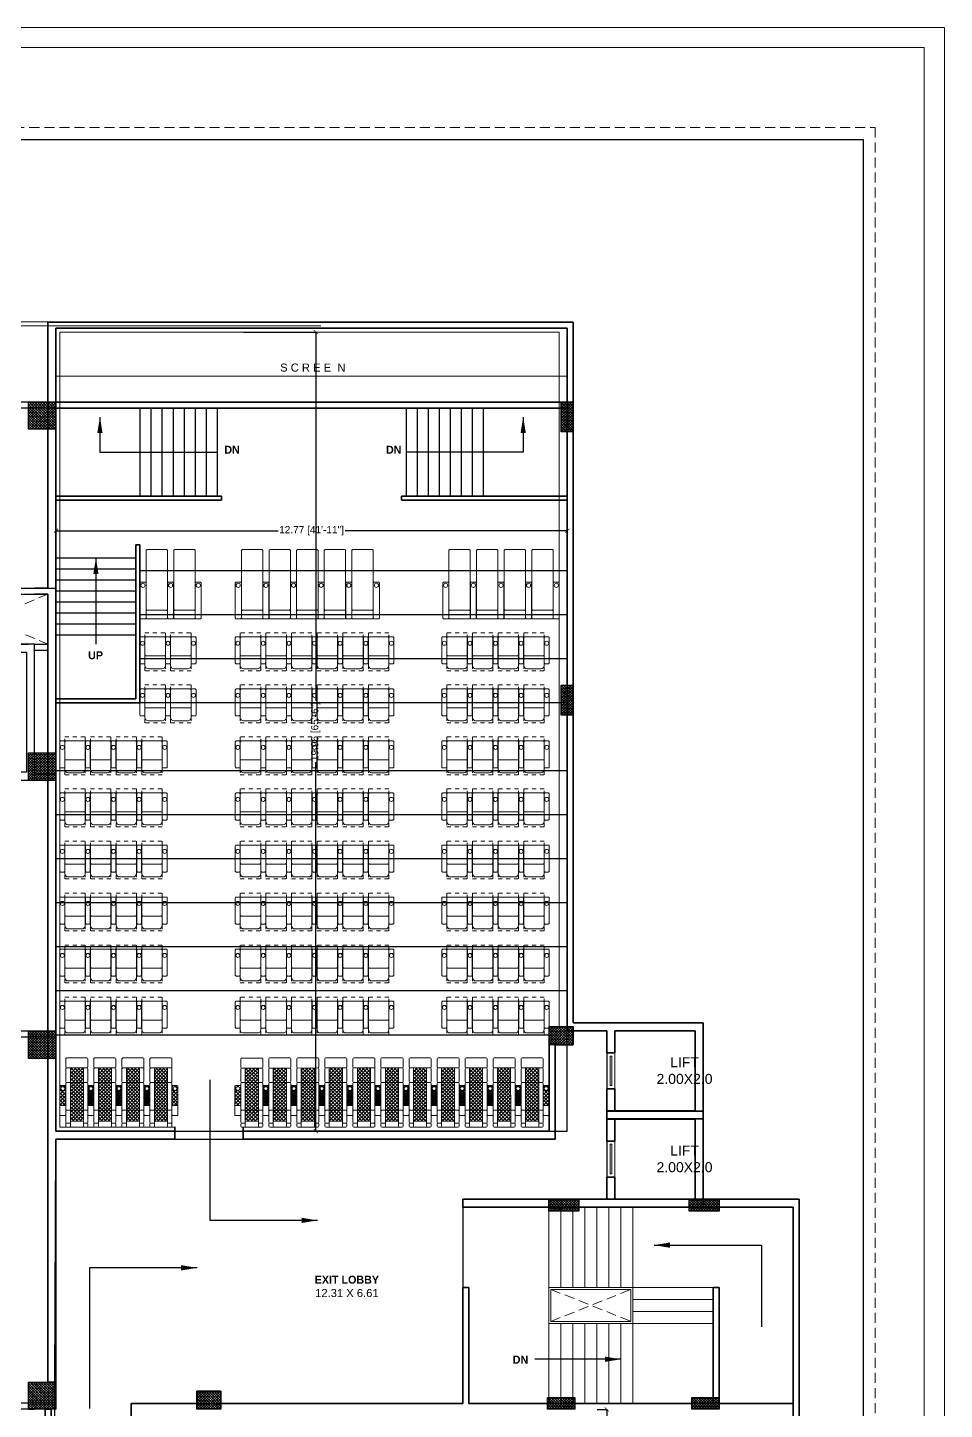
# Model space of a CAD drawing. Header units: feet. Extents: x 1354 to 2117, y 994 to 1430.
# Drawn here: x 1926.06 to 1948.95, y 1212.53 to 1247.06 of the extents above; entities that cross this region are included whole.
import ezdxf

# ---------------------------------------------------------------- set-up
doc = ezdxf.new("R2010")
doc.units = ezdxf.units.FT
doc.linetypes.add('DASHED2', pattern=[0.375, 0.25, -0.125])
doc.linetypes.add('HIDDEN', pattern=[0.375, 0.25, -0.125])
for name, color, linetype, lineweight in [('CHAIRS', 25, 'Continuous', 0), ('COLUMN (DCPL)', 10, 'Continuous', 30), ('COLUMN HATCH (DCPL)', 42, 'Continuous', 5), ('door', 42, 'Continuous', 9), ('DUCT (DCPL)', 8, 'HIDDEN', 13), ('H', 253, 'Continuous', 5), ('h-hatch', 253, 'Continuous', 9), ('LINE-1-KEY (DCPL)', 253, 'Continuous', 9), ('RAMP_TMOS', 219, 'Continuous', 20), ('stair', 22, 'Continuous', 9), ('Staircase_TMOS', 129, 'Continuous', 20), ('tex', 7, 'Continuous', 15), ('Text Common_TMOS', 150, 'Continuous', 20), ('wall', 7, 'Continuous', 30), ('Wall_TMOS', 5, 'Continuous', 35), ('WI', 252, 'Continuous', 9), ('WIN', 230, 'Continuous', 9)]:
    doc.layers.add(name, color=color, linetype=linetype, lineweight=lineweight)
doc.layers.add('Door_TMOS', color=252, linetype='Continuous', lineweight=15, true_color=0x989898)
doc.layers.add('Layer2', color=240, linetype='Continuous')
doc.styles.add('Arial Narrow', font='arial.ttf')
doc.styles.get("Standard").update_dxf_attribs({"font": 'arial.ttf'})
doc.styles.add('STYLE1', font='arial.ttf')
doc.dimstyles.new('2_Dim_Wrk_Medium_TMOS', dxfattribs={"dimtxt": 0.18, "dimasz": 0.15, "dimexe": 0.18, "dimexo": 0.0625, "dimgap": 0.09, "dimtad": 0, "dimdec": 3, "dimzin": 0, "dimdsep": 46, "dimtxsty": 'STYLE1', "dimblk": 'OPEN90', "dimcen": 0.09, "dimclrd": 256, "dimclre": 256, "dimclrt": 256, "dimazin": 2, "dimtfac": 1, "dimtdec": 3, "dimtofl": 0, "dimtmove": 0, "dimatfit": 3, "dimfxl": 0.18, "dimfxlon": 1, "dimtolj": 1, "dimtzin": 0, "dimlwd": -1, "dimlwe": -1, "dimarcsym": 0})
doc.dimstyles.new('jay', dxfattribs={"dimtxt": 0.18, "dimasz": 0.1, "dimexe": 0.01, "dimexo": 0.01, "dimgap": 0.05, "dimtad": 0, "dimzin": 0, "dimdsep": 46, "dimtxsty": 'Standard', "dimblk": 'ARCHTICK', "dimcen": 0.09, "dimclrd": 8, "dimclre": 8, "dimclrt": 5, "dimadec": 0, "dimazin": 0, "dimtfac": 1, "dimtofl": 0, "dimtmove": 0, "dimatfit": 3, "dimfxl": 1, "dimtolj": 1, "dimtzin": 0, "dimlwd": -1, "dimlwe": -1, "dimarcsym": 1})

# ---------------------------------------------------------------- blocks, each defined once
blk = doc.blocks.new('_Open90')
at = {"color": 0, "linetype": 'ByBlock', "lineweight": -2}
for p, q in [((0, 0), (-1, 0)), ((-0.5, 0.5), (0, 0)), ((0, 0), (-0.5, -0.5))]:
    blk.add_line(p, q, dxfattribs=at)
blk = doc.blocks.new('_ArchTick')
at = {"color": 0, "linetype": 'ByBlock', "const_width": 0.15}
blk.add_lwpolyline([(-0.5, -0.5), (0.5, 0.5)], dxfattribs=at)
blk = doc.blocks.new('*D74')
at = {"color": 8}
for p, q in [((1940.283, 1212.533), (1940.531, 1212.533)), ((1940.521, 1212.533), (1940.521, 1207.874)), ((1940.521, 1201.679), (1940.521, 1206.338)), ((1940.283, 1201.679), (1940.531, 1201.679))]:
    blk.add_line(p, q, dxfattribs=at)
at = {"layer": 'DEFPOINTS', "color": 0}
for p in [(1940.273, 1212.533), (1940.521, 1212.533), (1940.273, 1201.679)]:
    blk.add_point(p, dxfattribs=at)
at = {"color": 8, "xscale": 0.1, "yscale": 0.1, "zscale": 0.1}
for p, rotation in [((1940.521, 1212.533), 90), ((1940.521, 1201.679), 270)]:
    blk.add_blockref('_ArchTick', p, dxfattribs=dict(at, rotation=rotation))
at = {"color": 5, "insert": (1940.521, 1207.106), "char_height": 0.18, "attachment_point": 5, "rotation": 90}
blk.add_mtext('\\A1;10.85 [35\'-7"]', dxfattribs=at)
blk = doc.blocks.new('*D75')
at = {"color": 8}
for p, q in [((1931.449, 1239.455), (1933.265, 1239.455)), ((1933.255, 1239.455), (1933.255, 1230.24)), ((1933.255, 1219.49), (1933.255, 1228.704)), ((1931.449, 1219.49), (1933.265, 1219.49))]:
    blk.add_line(p, q, dxfattribs=at)
at = {"layer": 'DEFPOINTS', "color": 0}
for p in [(1931.439, 1239.455), (1933.255, 1239.455), (1931.439, 1219.49)]:
    blk.add_point(p, dxfattribs=at)
at = {"color": 8, "xscale": 0.1, "yscale": 0.1, "zscale": 0.1}
for p, rotation in [((1933.255, 1239.455), 90), ((1933.255, 1219.49), 270)]:
    blk.add_blockref('_ArchTick', p, dxfattribs=dict(at, rotation=rotation))
at = {"color": 5, "insert": (1933.255, 1229.472), "char_height": 0.18, "attachment_point": 5, "rotation": 90}
blk.add_mtext('\\A1;19.96 [65\'-6"]', dxfattribs=at)
blk = doc.blocks.new('*D76')
at = {"color": 8}
for p, q in [((1926.765, 1234.988), (1926.765, 1234.48)), ((1939.535, 1234.988), (1939.535, 1234.48)), ((1926.765, 1234.49), (1932.313, 1234.49)), ((1939.535, 1234.49), (1933.988, 1234.49))]:
    blk.add_line(p, q, dxfattribs=at)
at = {"layer": 'DEFPOINTS', "color": 0}
for p in [(1926.765, 1234.998), (1939.535, 1234.998), (1939.535, 1234.49)]:
    blk.add_point(p, dxfattribs=at)
at = {"color": 8, "xscale": 0.1, "yscale": 0.1, "zscale": 0.1, "rotation": 180}
blk.add_blockref('_ArchTick', (1926.765, 1234.49), dxfattribs=at)
at = {"color": 8, "xscale": 0.1, "yscale": 0.1, "zscale": 0.1}
blk.add_blockref('_ArchTick', (1939.535, 1234.49), dxfattribs=at)
at = {"color": 5, "insert": (1933.15, 1234.49), "char_height": 0.18, "attachment_point": 5}
blk.add_mtext('\\A1;12.77 [41\'-11"]', dxfattribs=at)
blk = doc.blocks.new('dfgdgdfgdfgdf')
at = {"layer": 'CHAIRS'}
h = blk.add_hatch(dxfattribs=at)
h.set_pattern_fill('ANSI37', color=256, scale=20, angle=180)
h.set_pattern_definition([(225, (22575.6077, -4853.689), (1.767766953, -1.767766953), []), (315, (22575.6077, -4853.689), (1.767766953, 1.767766953), [])])
edge = h.paths.add_edge_path()
edge.add_line((-157647.2, 650.2), (-157660.3, 650.2))
edge.add_line((-157660.3, 650.2), (-157660.3, 638.4))
edge.add_arc((-157659.3, 638.4), 1, 90, 180, ccw=False)
edge.add_line((-157659.3, 639.4), (-157647.2, 639.4))
edge.add_line((-157647.2, 639.4), (-157647.2, 650.2))
h.paths.add_polyline_path([(-157647.2, 678), (-157660.3, 678), (-157660.3, 650.2), (-157647.2, 650.2)])
h.paths.add_polyline_path([(-157647.2, 692.4), (-157660.3, 692.4), (-157660.3, 678), (-157647.2, 678)])
h = blk.add_hatch(dxfattribs=at)
h.set_pattern_fill('ANSI37', color=256, scale=20, angle=180)
h.set_pattern_definition([(225, (22628.3003, -4853.689), (1.767766953, -1.767766953), []), (315, (22628.3003, -4853.689), (1.767766953, 1.767766953), [])])
h.paths.add_polyline_path([(-157664.8, 673.8, 0.414214), (-157665.8, 674.8), (-157669.8, 674.8, 0.414214), (-157670.8, 673.8), (-157670.8, 654.8), (-157664.8, 654.8)])
h.paths.add_polyline_path([(-157669.8, 671.8, -1), (-157665.8, 671.8, -1)], flags=16)
h.paths.add_polyline_path([(-157669.7, 671.8, -1), (-157665.9, 671.8, -1)], flags=0)
h = blk.add_hatch(dxfattribs=at)
h.set_pattern_fill('ANSI37', color=256, scale=20, angle=180)
h.set_pattern_definition([(225, (22628.3003, -4851.72), (1.767766953, -1.767766953), []), (315, (22628.3003, -4851.72), (1.767766953, 1.767766953), [])])
h.paths.add_polyline_path([(-157642.8, 673.8, -0.414214), (-157641.8, 674.8), (-157637.8, 674.8, -0.414214), (-157636.8, 673.8), (-157636.8, 654.8), (-157642.8, 654.8)])
h.paths.add_polyline_path([(-157637.8, 671.8, 1), (-157641.7, 671.8, 1)], flags=16)
h.paths.add_polyline_path([(-157637.9, 671.8, 1), (-157641.6, 671.8, 1)], flags=0)
for p, q in [((-157664.8, 701.4), (-157664.8, 693.4)), ((-157664.8, 679), (-157664.8, 691.4)), ((-157643.8, 702.4), (-157663.8, 702.4)), ((-157663.8, 692.4), (-157643.8, 692.4)), ((-157663.8, 692.4), (-157643.8, 692.4)), ((-157660.3, 638.4), (-157660.3, 692.4)), ((-157647.2, 638.4), (-157647.2, 692.4)), ((-157642.8, 693.4), (-157642.8, 701.4)), ((-157642.8, 691.4), (-157642.8, 679)), ((-157664.8, 677), (-157664.8, 638.4)), ((-157643.8, 678), (-157663.8, 678)), ((-157643.8, 678), (-157663.8, 678)), ((-157642.8, 638.4), (-157642.8, 677)), ((-157664.8, 654.8), (-157670.8, 654.8)), ((-157663.8, 650.2), (-157643.7, 650.2)), ((-157642.8, 654.8), (-157636.8, 654.8)), ((-157664.8, 636.4), (-157664.8, 634.4)), ((-157660.3, 637.4), (-157663.8, 637.4)), ((-157660.3, 634.4), (-157660.3, 638.4)), ((-157659.3, 639.4), (-157648.2, 639.4)), ((-157647.2, 638.4), (-157647.2, 634.4)), ((-157647.2, 637.4), (-157643.8, 637.4)), ((-157642.8, 634.4), (-157642.8, 636.4)), ((-157643.8, 633.4), (-157663.8, 633.4))]:
    blk.add_line(p, q, dxfattribs=at)
for points in [[(-157670.8, 645.8), (-157670.8, 673.8, -0.414214), (-157669.8, 674.8), (-157665.8, 674.8, -0.414214), (-157664.8, 673.8), (-157664.8, 645.8, -0.414214), (-157665.8, 644.8), (-157669.8, 644.8, -0.414214)], [(-157636.8, 645.8), (-157636.8, 673.8, 0.414214), (-157637.8, 674.8), (-157641.8, 674.8, 0.414214), (-157642.8, 673.8), (-157642.8, 645.8, 0.414214), (-157641.8, 644.8), (-157637.8, 644.8, 0.414214)]]:
    blk.add_lwpolyline(points, format="xyb", close=True, dxfattribs=at)
for centre, radius in [((-157667.8, 671.8), 1.99), ((-157667.8, 671.8), 1.89), ((-157639.8, 671.8), 1.99), ((-157639.8, 671.8), 1.89)]:
    blk.add_circle(centre, radius, dxfattribs=at)
for centre, start, end in [((-157663.8, 701.4), 90, 180), ((-157663.8, 693.4), 180, 270), ((-157663.8, 691.4), 90, 180), ((-157643.8, 701.4), 0, 90), ((-157643.8, 693.4), 270, 0), ((-157643.8, 691.4), 0, 90), ((-157663.8, 679), 180, 270), ((-157663.8, 677), 90, 180), ((-157643.8, 679), 270, 0), ((-157643.8, 677), 0, 90), ((-157663.8, 651.2), 180, 269.9964), ((-157663.8, 649.2), 89.9964, 180), ((-157643.8, 651.2), 270.0036, 0), ((-157643.8, 649.2), 0, 90.0036), ((-157663.8, 638.4), 180, 270), ((-157663.8, 636.4), 90, 180), ((-157659.3, 638.4), 90, 180), ((-157648.2, 638.4), 0, 90), ((-157643.8, 638.4), 270, 0), ((-157643.8, 636.4), 0, 90), ((-157663.8, 634.4), 180, 270), ((-157659.3, 634.4), 180, 270), ((-157648.2, 634.4), 270, 0), ((-157643.8, 634.4), 270, 0)]:
    blk.add_arc(centre, 1, start, end, dxfattribs=at)
blk = doc.blocks.new('*U141')
at = {"layer": 'h-hatch', "xscale": -0.025003749578827, "yscale": 0.025003749578827, "zscale": 0.025003749578827, "rotation": 180}
blk.add_blockref('dfgdgdfgdfgdf', (3941.914, 16.699), dxfattribs=at)
blk = doc.blocks.new('*U140')
at = {"color": 0, "linetype": 'ByBlock', "lineweight": -2}
for p in [(0, 0), (0.7, 0), (1.4, 0), (2.1, 0)]:
    blk.add_blockref('*U141', p, dxfattribs=at)
blk = doc.blocks.new('*U143')
at = {"layer": 'h-hatch', "xscale": -0.025003749578827, "yscale": 0.025003749578827, "zscale": 0.025003749578827, "rotation": 180}
blk.add_blockref('dfgdgdfgdfgdf', (3941.914, 16.699), dxfattribs=at)
blk = doc.blocks.new('*U142')
at = {"color": 0, "linetype": 'ByBlock', "lineweight": -2}
for p in [(0, 0), (0.7, 0), (1.4, 0), (2.1, 0), (2.8, 0), (3.501, 0), (4.201, 0), (4.901, 0), (5.601, 0), (6.301, 0), (7.001, 0)]:
    blk.add_blockref('*U143', p, dxfattribs=at)
blk = doc.blocks.new('Recliner chair-01')
at = {"layer": 'CHAIRS', "linetype": 'HIDDEN', "lineweight": -2}
blk.add_lwpolyline([(-10.5, 33.9), (9.9, 33.9), (9.9, -4), (-10.5, -4)], close=True, dxfattribs=at)
at = {"layer": 'CHAIRS', "lineweight": -2}
for points in [[(-7.1, 31.9), (6.5, 31.9, -0.414214), (9.9, 28.5), (9.9, 1, -0.414214), (8.9, 0), (-9.5, 0, -0.414214), (-10.5, 1), (-10.5, 28.5, -0.414214)], [(-10.5, 1), (-10.5, 26, 0.414214), (-11.5, 27), (-14.5, 27, 0.414214), (-15.5, 26), (-15.5, 1, 0.414214), (-14.5, 0), (-11.5, 0, 0.414214)], [(9.9, 1), (9.9, 18, 0.414214), (8.9, 19), (-9.5, 19, 0.414214), (-10.5, 18), (-10.5, 1, 0.414214), (-9.5, 0), (8.9, 0, 0.414214)], [(9.9, 1), (9.9, 26, -0.414214), (10.9, 27), (13.9, 27, -0.414214), (14.9, 26), (14.9, 1, -0.414214), (13.9, 0), (10.9, 0, -0.414214)]]:
    blk.add_lwpolyline(points, format="xyb", close=True, dxfattribs=at)
for centre in [(-13, 6.4), (12.4, 6.4)]:
    blk.add_circle(centre, 2, dxfattribs=at)
blk = doc.blocks.new('*U145')
at = {"layer": 'CHAIRS', "xscale": 0.0250036325341379, "yscale": 0.0250036325341379, "zscale": 0.0250036325341379}
blk.add_blockref('Recliner chair-01', (0, -0.374), dxfattribs=at)
blk = doc.blocks.new('*U144')
at = {"color": 0, "linetype": 'ByBlock', "lineweight": -2}
for p in [(-1.92, 0), (-1.28, 0), (-0.64, 0), (0, 0), (-1.92, -1.3), (-1.28, -1.3), (-0.64, -1.3), (0, -1.3), (-1.92, -2.6), (-1.28, -2.6), (-0.64, -2.6), (0, -2.6), (-1.92, -3.9), (-1.28, -3.9), (-0.64, -3.9), (0, -3.9), (-1.92, -5.2), (-1.28, -5.2), (-0.64, -5.2), (0, -5.2), (-1.92, -6.5), (-1.28, -6.5), (-0.64, -6.5), (0, -6.5)]:
    blk.add_blockref('*U145', p, dxfattribs=at)
blk = doc.blocks.new('*U147')
at = {"layer": 'CHAIRS', "xscale": 0.0250036325341379, "yscale": 0.0250036325341379, "zscale": 0.0250036325341379}
blk.add_blockref('Recliner chair-01', (0, -0.374), dxfattribs=at)
blk = doc.blocks.new('*U146')
at = {"color": 0, "linetype": 'ByBlock', "lineweight": -2}
for p in [(-3.2, 0), (-2.56, 0), (-1.92, 0), (-1.28, 0), (-0.64, 0), (0, 0), (-3.2, -1.3), (-2.56, -1.3), (-1.92, -1.3), (-1.28, -1.3), (-0.64, -1.3), (0, -1.3), (-3.2, -2.6), (-2.56, -2.6), (-1.92, -2.6), (-1.28, -2.6), (-0.64, -2.6), (0, -2.6), (-3.2, -3.9), (-2.56, -3.9), (-1.92, -3.9), (-1.28, -3.9), (-0.64, -3.9), (0, -3.9), (-3.2, -5.2), (-2.56, -5.2), (-1.92, -5.2), (-1.28, -5.2), (-0.64, -5.2), (0, -5.2), (-3.2, -6.5), (-2.56, -6.5), (-1.92, -6.5), (-1.28, -6.5), (-0.64, -6.5), (0, -6.5), (-3.2, -7.8), (-2.56, -7.8), (-1.92, -7.8), (-1.28, -7.8), (-0.64, -7.8), (0, -7.8), (-3.2, -9.1), (-2.56, -9.1), (-1.92, -9.1), (-1.28, -9.1), (-0.64, -9.1), (0, -9.1)]:
    blk.add_blockref('*U147', p, dxfattribs=at)
blk = doc.blocks.new('*U149')
at = {"layer": 'CHAIRS', "xscale": 0.0250036325341379, "yscale": 0.0250036325341379, "zscale": 0.0250036325341379}
blk.add_blockref('Recliner chair-01', (0, -0.374), dxfattribs=at)
blk = doc.blocks.new('*U148')
at = {"color": 0, "linetype": 'ByBlock', "lineweight": -2}
for p in [(-1.92, 0), (-1.28, 0), (-0.64, 0), (0, 0), (-1.92, -1.3), (-1.28, -1.3), (-0.64, -1.3), (0, -1.3), (-1.92, -2.6), (-1.28, -2.6), (-0.64, -2.6), (0, -2.6), (-1.92, -3.9), (-1.28, -3.9), (-0.64, -3.9), (0, -3.9), (-1.92, -5.2), (-1.28, -5.2), (-0.64, -5.2), (0, -5.2), (-1.92, -6.5), (-1.28, -6.5), (-0.64, -6.5), (0, -6.5), (-1.92, -7.8), (-1.28, -7.8), (-0.64, -7.8), (0, -7.8), (-1.92, -9.1), (-1.28, -9.1), (-0.64, -9.1), (0, -9.1)]:
    blk.add_blockref('*U149', p, dxfattribs=at)
blk = doc.blocks.new('*U151')
at = {"layer": 'CHAIRS', "xscale": 0.0250036325341379, "yscale": 0.0250036325341379, "zscale": 0.0250036325341379}
blk.add_blockref('Recliner chair-01', (0, -0.374), dxfattribs=at)
blk = doc.blocks.new('*U150')
at = {"color": 0, "linetype": 'ByBlock', "lineweight": -2}
for p in [(-0.64, 0), (0, 0), (-0.64, -1.3), (0, -1.3)]:
    blk.add_blockref('*U151', p, dxfattribs=at)
blk = doc.blocks.new('lounger chair')
at = {"layer": 'CHAIRS'}
for points in [[(-15.5, -36), (-11.5, -36, 0.414214), (-10.5, -35), (-10.5, -1, 0.414214), (-11.5, 0), (-15.5, 0, 0.414214), (-16.5, -1), (-16.5, -35, 0.414214)], [(-10.5, -1), (-10.5, -7.5, 0.414214), (-9.5, -8.5), (9.5, -8.5, 0.414214), (10.5, -7.5), (10.5, -1, 0.414214), (9.5, 0), (-9.5, 0, 0.414214)], [(11.5, -36), (15.5, -36, 0.414214), (16.5, -35), (16.5, -1, 0.414214), (15.5, 0), (11.5, 0, 0.414214), (10.5, -1), (10.5, -35, 0.414214)], [(-10.5, -9.5), (-10.5, -67, 0.414214), (-9.5, -68), (9.5, -68, 0.414214), (10.5, -67), (10.5, -9.5, 0.414214), (9.5, -8.5), (-9.5, -8.5, 0.414214)]]:
    blk.add_lwpolyline(points, format="xyb", close=True, dxfattribs=at)
for centre in [(-13.6, -32.9), (13.6, -32.9)]:
    blk.add_circle(centre, 2.05, dxfattribs=at)
blk = doc.blocks.new('*U152')
at = {"layer": 'CHAIRS'}
blk.add_blockref('lounger chair', (0, 34), dxfattribs=at)
blk = doc.blocks.new('*U154')
at = {"layer": 'CHAIRS', "color": 0, "linetype": 'ByBlock', "lineweight": -2, "xscale": -0.0254283942370822, "yscale": 0.0254283942370822, "zscale": 0.0254283942370822}
blk.add_blockref('*U152', (0, 0), dxfattribs=at)
blk = doc.blocks.new('*U153')
at = {"color": 0, "linetype": 'ByBlock', "lineweight": -2}
for p in [(0, 0), (0.69, 0)]:
    blk.add_blockref('*U154', p, dxfattribs=at)
blk = doc.blocks.new('*U156')
at = {"layer": 'CHAIRS', "color": 0, "linetype": 'ByBlock', "lineweight": -2, "xscale": -0.0254283942370822, "yscale": 0.0254283942370822, "zscale": 0.0254283942370822}
blk.add_blockref('*U152', (0, 0), dxfattribs=at)
blk = doc.blocks.new('*U155')
at = {"color": 0, "linetype": 'ByBlock', "lineweight": -2}
for p in [(0, 0), (0.69, 0), (1.38, 0), (2.07, 0), (2.76, 0)]:
    blk.add_blockref('*U156', p, dxfattribs=at)
blk = doc.blocks.new('*U158')
at = {"layer": 'CHAIRS', "color": 0, "linetype": 'ByBlock', "lineweight": -2, "xscale": -0.0254283942370822, "yscale": 0.0254283942370822, "zscale": 0.0254283942370822}
blk.add_blockref('*U152', (0, 0), dxfattribs=at)
blk = doc.blocks.new('*U157')
at = {"color": 0, "linetype": 'ByBlock', "lineweight": -2}
for p in [(0, 0), (0.69, 0), (1.38, 0), (2.07, 0)]:
    blk.add_blockref('*U158', p, dxfattribs=at)

msp = doc.modelspace()

# ---------------------------------------------------------------- hatches: boundary and pattern name
at = {"layer": 'COLUMN HATCH (DCPL)'}
h = msp.add_hatch(dxfattribs=at)
h.set_pattern_fill('SACNCR', color=256, scale=0.5, angle=90, style=0)
h.set_pattern_definition([(135, (8003.898525, 905.627846), (-0.03314563037, -0.03314563037), []), (135, (8003.898525, 905.66099), (-0.03314563037, -0.03314563037), [0, -0.046875])])
h.paths.add_polyline_path([(1926.0853, 1237.0282), (1926.0853, 1237.7082), (1926.7653, 1237.7082), (1926.7653, 1237.0282)], flags=0)
h = msp.add_hatch(dxfattribs=at)
h.set_pattern_fill('SACNCR', color=256, scale=0.5, angle=90, style=0)
h.set_pattern_definition([(135, (8003.558525, 905.593447), (-0.03314563037, -0.03314563037), []), (135, (8003.558525, 905.626593), (-0.03314563037, -0.03314563037), [0, -0.046875])])
h.paths.add_polyline_path([(1939.6853, 1236.9588), (1939.3853, 1236.9588), (1939.3853, 1237.7088), (1939.6853, 1237.7088)], flags=0)
h = msp.add_hatch(dxfattribs=at)
h.set_pattern_fill('SACNCR', color=256, scale=0.5, angle=90, style=0)
h.set_pattern_definition([(135, (8003.558525, 905.818447), (-0.03314563037, -0.03314563037), []), (135, (8003.558525, 905.851593), (-0.03314563037, -0.03314563037), [0, -0.046875])])
h.paths.add_polyline_path([(1939.6853, 1229.8838), (1939.3853, 1229.8838), (1939.3853, 1230.6338), (1939.6853, 1230.6338)], flags=0)
h = msp.add_hatch(dxfattribs=at)
h.set_pattern_fill('SACNCR', color=256, scale=0.5, angle=90, style=0)
h.set_pattern_definition([(135, (8003.898525, 906.157846), (-0.03314563037, -0.03314563037), []), (135, (8003.898525, 906.19099), (-0.03314563037, -0.03314563037), [0, -0.046875])])
h.paths.add_polyline_path([(1926.0853, 1228.2582), (1926.0853, 1228.9382), (1926.7653, 1228.9382), (1926.7653, 1228.2582)], flags=0)
h = msp.add_hatch(dxfattribs=at)
h.set_pattern_fill('SACNCR', color=256, scale=0.5, angle=90, style=0)
h.set_pattern_definition([(135, (8003.898525, 905.62784), (-0.03314563037, -0.03314563037), []), (135, (8003.898525, 905.660984), (-0.03314563037, -0.03314563037), [0, -0.046875])])
h.paths.add_polyline_path([(1926.0853, 1221.3065), (1926.0853, 1221.9865), (1926.7653, 1221.9865), (1926.7653, 1221.3065)], flags=0)
h = msp.add_hatch(dxfattribs=at)
h.set_pattern_fill('SACNCR', color=256, scale=0.5, angle=360, style=0)
h.set_pattern_definition([(45, (1622.165556, 2034.604937), (-0.0331456304, 0.0331456304), []), (45, (1622.1987, 2034.604937), (-0.0331456304, 0.0331456304), [0, -0.046875])])
h.paths.add_polyline_path([(1939.0846, 1221.648), (1939.0846, 1222.0983), (1939.6846, 1222.0983), (1939.6846, 1221.648)])
h = msp.add_hatch(dxfattribs=at)
h.set_pattern_fill('SACNCR', color=256, scale=0.5, angle=180, style=0)
h.set_pattern_definition([(225, (2249.296656, 398.75712), (0.0331456304, -0.0331456304), []), (225, (2249.26351, 398.75712), (0.0331456304, -0.0331456304), [0, -0.046875])])
h.paths.add_polyline_path([(1939.8276, 1217.789), (1939.8276, 1217.4894), (1939.0776, 1217.4894), (1939.0776, 1217.789)])
h = msp.add_hatch(dxfattribs=at)
h.set_pattern_fill('SACNCR', color=256, scale=0.5, angle=180, style=0)
h.set_pattern_definition([(225, (2252.796656, 398.75712), (0.0331456304, -0.0331456304), []), (225, (2252.76351, 398.75712), (0.0331456304, -0.0331456304), [0, -0.046875])])
h.paths.add_polyline_path([(1943.3276, 1217.789), (1943.3276, 1217.4894), (1942.5776, 1217.4894), (1942.5776, 1217.789)])
h = msp.add_hatch(dxfattribs=at)
h.set_pattern_fill('SACNCR', color=256, scale=0.5, angle=90, style=0)
h.set_pattern_definition([(135, (8003.898525, 906.15784), (-0.03314563037, -0.03314563037), []), (135, (8003.898525, 906.190984), (-0.03314563037, -0.03314563037), [0, -0.046875])])
h.paths.add_polyline_path([(1926.0853, 1212.5365), (1926.0853, 1213.2165), (1926.7653, 1213.2165), (1926.7653, 1212.5365)], flags=0)
h = msp.add_hatch(dxfattribs=at)
h.set_pattern_fill('SACNCR', color=256, scale=0.5, angle=90, style=0)
h.set_pattern_definition([(135, (8014.31842, 881.136327), (-0.03314563037, -0.03314563037), []), (135, (8014.31842, 881.169472), (-0.03314563037, -0.03314563037), [0, -0.046875])])
h.paths.add_polyline_path([(1930.2852, 1212.5367), (1930.2852, 1212.9875), (1930.8852, 1212.9875), (1930.8852, 1212.5367)])
h = msp.add_hatch(dxfattribs=at)
h.set_pattern_fill('SACNCR', color=256, scale=0.5, angle=90, style=0)
h.set_pattern_definition([(135, (1116.85992, 913.26516), (-0.0331456304, -0.0331456304), []), (135, (1116.85992, 913.298307), (-0.0331456304, -0.0331456304), [0, -0.046875])])
h.paths.add_polyline_path([(1939.0442, 1212.5375), (1939.0442, 1212.8345), (1939.7242, 1212.8345), (1939.7242, 1212.5375)])
h = msp.add_hatch(dxfattribs=at)
h.set_pattern_fill('SACNCR', color=256, scale=0.5, angle=90, style=0)
h.set_pattern_definition([(135, (1120.46347, 913.26516), (-0.0331456304, -0.0331456304), []), (135, (1120.46347, 913.298307), (-0.0331456304, -0.0331456304), [0, -0.046875])])
h.paths.add_polyline_path([(1942.6477, 1212.5375), (1942.6477, 1212.8345), (1943.3277, 1212.8345), (1943.3277, 1212.5375)])

# ---------------------------------------------------------------- linework, layer by layer
at = {"color": 116, "true_color": 0x136734}
for p, q in [((1928.8653, 1237.5545), (1928.8653, 1235.3545)), ((1929.1403, 1237.5545), (1929.1403, 1235.3545)), ((1929.4153, 1237.5545), (1929.4153, 1235.3545)), ((1929.6903, 1237.5545), (1929.6903, 1235.3545)), ((1929.9653, 1237.5545), (1929.9653, 1235.3545)), ((1930.2403, 1237.5545), (1930.2403, 1235.3545)), ((1930.5153, 1237.5545), (1930.5153, 1235.3545)), ((1930.7903, 1237.5545), (1930.7903, 1235.3545)), ((1935.5103, 1237.5545), (1935.5103, 1235.3545)), ((1935.7853, 1237.5545), (1935.7853, 1235.3545)), ((1936.0603, 1237.5545), (1936.0603, 1235.3545)), ((1936.3353, 1237.5545), (1936.3353, 1235.3545)), ((1936.6103, 1237.5545), (1936.6103, 1235.3545)), ((1936.8853, 1237.5545), (1936.8853, 1235.3545)), ((1937.1603, 1237.5545), (1937.1603, 1235.3545)), ((1937.4353, 1237.5545), (1937.4353, 1235.3545)), ((1928.7653, 1233.8072), (1926.7653, 1233.8072)), ((1928.7653, 1233.5322), (1926.7653, 1233.5322)), ((1939.5353, 1233.4895), (1928.8653, 1233.4895)), ((1928.7653, 1233.2572), (1926.7653, 1233.2572)), ((1928.7653, 1232.9822), (1926.7653, 1232.9822)), ((1928.7653, 1232.7072), (1926.7653, 1232.7072)), ((1928.7653, 1232.4322), (1926.7653, 1232.4322)), ((1939.5353, 1232.3895), (1928.8653, 1232.3895)), ((1928.7653, 1232.1572), (1926.7653, 1232.1572)), ((1928.7653, 1231.8822), (1926.7653, 1231.8822)), ((1939.5353, 1231.2895), (1928.8653, 1231.2895)), ((1939.5353, 1230.1895), (1926.7653, 1230.1895)), ((1939.5353, 1228.4895), (1926.7653, 1228.4895)), ((1939.5353, 1227.3895), (1926.7653, 1227.3895)), ((1939.5353, 1226.2895), (1926.7653, 1226.2895)), ((1939.5353, 1225.1895), (1926.7653, 1225.1895)), ((1939.5353, 1224.0895), (1926.7653, 1224.0895)), ((1939.5353, 1222.9895), (1926.7653, 1222.9895)), ((1939.0846, 1221.8895), (1926.7653, 1221.8895))]:
    msp.add_line(p, q, dxfattribs=at)
at = {"color": 7, "lineweight": 20}
for points in [[(1863.1819, 1247.0626), (1948.9531, 1247.0626), (1948.9531, 1166.9234), (1863.1819, 1166.9234)], [(1863.6819, 1246.5626), (1948.4531, 1246.5626), (1948.4531, 1167.4234), (1863.6819, 1167.4234)]]:
    msp.add_lwpolyline(points, close=True, dxfattribs=at)
msp.add_lwpolyline([(1926.7653, 1219.4895), (1939.5353, 1219.4895), (1939.5353, 1239.5545), (1926.7653, 1239.5545)], close=True)
msp.add_lwpolyline([(1928.6442, 1190.526), (1926.6442, 1190.526), (1926.7653, 1219.2895), (1939.2346, 1219.2895), (1939.2346, 1221.648), (1939.6846, 1221.648), (1939.6846, 1221.9944), (1940.5282, 1221.9944), (1940.5282, 1217.789), (1936.9276, 1217.789), (1936.9276, 1212.6828), (1930.8852, 1212.6828), (1930.8852, 1212.9875), (1930.2852, 1212.9875), (1930.2852, 1212.6828), (1928.6442, 1212.6828), (1928.6442, 1190.526), (1926.6442, 1190.526)])
at = {"layer": 'COLUMN (DCPL)'}
for points in [[(1926.0853, 1237.0282), (1926.0853, 1237.7082), (1926.7653, 1237.7082), (1926.7653, 1237.0282)], [(1939.6853, 1236.9588), (1939.3853, 1236.9588), (1939.3853, 1237.7088), (1939.6853, 1237.7088)], [(1939.6853, 1229.8838), (1939.3853, 1229.8838), (1939.3853, 1230.6338), (1939.6853, 1230.6338)], [(1926.0853, 1228.2582), (1926.0853, 1228.9382), (1926.7653, 1228.9382), (1926.7653, 1228.2582)], [(1926.0853, 1221.3065), (1926.0853, 1221.9865), (1926.7653, 1221.9865), (1926.7653, 1221.3065)], [(1939.0846, 1221.648), (1939.0846, 1222.0983), (1939.6846, 1222.0983), (1939.6846, 1221.648)], [(1939.8276, 1217.789), (1939.8276, 1217.4894), (1939.0776, 1217.4894), (1939.0776, 1217.789)], [(1943.3276, 1217.789), (1943.3276, 1217.4894), (1942.5776, 1217.4894), (1942.5776, 1217.789)], [(1926.0853, 1212.5365), (1926.0853, 1213.2165), (1926.7653, 1213.2165), (1926.7653, 1212.5365)], [(1930.2852, 1212.5373), (1930.2852, 1212.9875), (1930.8852, 1212.9875), (1930.8852, 1212.5373)], [(1939.0442, 1212.5375), (1939.0442, 1212.8345), (1939.7242, 1212.8345), (1939.7242, 1212.5375)], [(1942.6477, 1212.5375), (1942.6477, 1212.8345), (1943.3277, 1212.8345), (1943.3277, 1212.5375)]]:
    msp.add_lwpolyline(points, close=True, dxfattribs=at)
msp.add_lwpolyline([(1924.0853, 1228.4588), (1923.6353, 1228.4588), (1923.6353, 1231.4588), (1926.0353, 1231.4594), (1926.0353, 1228.4588), (1925.5853, 1228.4588), (1925.5853, 1228.2588), (1926.2353, 1228.2588), (1926.2353, 1231.6588), (1923.4353, 1231.6588), (1923.4353, 1228.2588), (1924.0853, 1228.2588), (1924.0853, 1228.4588)], dxfattribs=at)
at = {"layer": 'door'}
for p, q in [((1929.7383, 1219.2895), (1931.4389, 1219.2895)), ((1936.9276, 1217.5836), (1936.9276, 1215.5836))]:
    msp.add_line(p, q, dxfattribs=at)
at = {"layer": 'Door_TMOS'}
for points in [[(1940.5282, 1220.5444), (1940.7282, 1220.5444), (1940.7282, 1221.4444), (1940.5282, 1221.4444)], [(1940.6082, 1220.6244), (1940.6482, 1220.6244), (1940.6482, 1221.3644), (1940.6082, 1221.3644)], [(1940.5282, 1218.3384), (1940.7282, 1218.3384), (1940.7282, 1219.2384), (1940.5282, 1219.2384)], [(1940.6082, 1218.4184), (1940.6482, 1218.4184), (1940.6482, 1219.1584), (1940.6082, 1219.1584)]]:
    msp.add_lwpolyline(points, close=True, dxfattribs=at)
at = {"layer": 'DUCT (DCPL)'}
for p, q in [((1939.1276, 1214.7336), (1941.1276, 1215.5336)), ((1939.1276, 1215.5336), (1941.1276, 1214.7336))]:
    msp.add_line(p, q, dxfattribs=at)
at = {"layer": 'H', "linetype": 'HIDDEN'}
msp.add_lwpolyline([(1865.7271, 1244.5685), (1947.2222, 1244.5685), (1947.2222, 1179.1681), (1865.7271, 1179.1681)], close=True, dxfattribs=at)
at = {"layer": 'LINE-1-KEY (DCPL)'}
msp.add_lwpolyline([(1939.3353, 1222.0983), (1939.3353, 1239.4545), (1926.8653, 1239.4545), (1926.8653, 1219.5895), (1929.7383, 1219.5895)], dxfattribs=at)
at = {"layer": 'RAMP_TMOS', "color": 254}
msp.add_line((1933.5353, 1237.7045), (1939.5353, 1237.7045), dxfattribs=at)
at = {"layer": 'stair'}
for p, q in [((1939.0776, 1215.5836), (1939.0776, 1217.4894)), ((1939.3776, 1217.5836), (1939.3776, 1215.5836)), ((1939.6776, 1217.5836), (1939.6776, 1215.5836)), ((1939.9776, 1217.5836), (1939.9776, 1215.5836)), ((1940.2776, 1217.5836), (1940.2776, 1215.5836)), ((1940.5776, 1217.5836), (1940.5776, 1215.5836)), ((1940.8776, 1217.5836), (1940.8776, 1215.5836)), ((1941.1776, 1217.5836), (1941.1776, 1215.5836)), ((1939.0776, 1215.5836), (1943.1776, 1215.5836)), ((1941.1776, 1215.2836), (1943.1776, 1215.2836)), ((1941.1776, 1214.9836), (1943.1776, 1214.9836)), ((1939.0776, 1214.6836), (1939.0776, 1212.6828)), ((1939.3776, 1214.6836), (1939.3776, 1212.6828)), ((1939.6776, 1214.6836), (1939.6776, 1212.6828)), ((1939.9776, 1214.6836), (1939.9776, 1212.6828)), ((1940.2776, 1214.6836), (1940.2776, 1212.6828)), ((1940.5776, 1214.6836), (1940.5776, 1212.6828)), ((1940.8776, 1214.6836), (1940.8776, 1212.6828)), ((1941.1776, 1214.6836), (1943.1776, 1214.6836)), ((1941.1776, 1214.6836), (1941.1776, 1212.6828))]:
    msp.add_line(p, q, dxfattribs=at)
at = {"layer": 'Staircase_TMOS'}
for p, q in [((1939.0776, 1214.6836), (1939.0776, 1215.5836)), ((1939.1276, 1215.5336), (1941.1276, 1215.5336)), ((1939.1276, 1214.7336), (1939.1276, 1215.5336)), ((1941.1276, 1215.5336), (1941.1276, 1214.7336)), ((1941.1776, 1215.5836), (1941.1776, 1214.6836)), ((1939.1276, 1214.7336), (1941.1276, 1214.7336)), ((1939.0776, 1214.6836), (1941.1776, 1214.6836))]:
    msp.add_line(p, q, dxfattribs=at)
at = {"layer": 'wall'}
for p, q in [((1913.3367, 1237.7082), (1926.7653, 1237.7088)), ((1913.6367, 1237.5588), (1926.7653, 1237.5588)), ((1923.4353, 1231.6588), (1926.0853, 1231.6588)), ((1926.2353, 1231.6588), (1926.5653, 1231.6588)), ((1926.2353, 1231.5088), (1926.5653, 1231.5088)), ((1925.5853, 1228.2588), (1926.2353, 1228.2588)), ((1926.0853, 1228.2588), (1926.7653, 1228.2588)), ((1926.2353, 1228.4088), (1926.7653, 1228.4088)), ((1926.7653, 1221.9871), (1918.0853, 1221.9865)), ((1926.7653, 1221.8371), (1918.0853, 1221.8365)), ((1940.5256, 1219.6753), (1940.5256, 1219.4453)), ((1926.7653, 1212.6871), (1909.8367, 1212.6871)), ((1926.7653, 1212.5371), (1909.8367, 1212.5371))]:
    msp.add_line(p, q, dxfattribs=at)
msp.add_lwpolyline([(1866.0271, 1244.2685), (1946.9222, 1244.2685), (1946.9222, 1179.4681), (1866.0271, 1179.4681)], close=True, dxfattribs=at)
for points in [[(1923.4353, 1231.6588), (1923.4353, 1233.0588), (1926.7653, 1233.0588), (1926.7653, 1231.6588)], [(1923.5853, 1231.6588), (1923.5853, 1232.9088), (1926.5653, 1232.9088), (1926.5653, 1231.6588)]]:
    msp.add_lwpolyline(points, dxfattribs=at)
at = {"layer": 'Wall_TMOS'}
for p, q in [((1939.6853, 1239.7045), (1926.5653, 1239.7045)), ((1926.5653, 1233.0588), (1926.5653, 1239.7045)), ((1939.5353, 1239.5545), (1926.7653, 1239.5545)), ((1926.7653, 1219.4895), (1926.7653, 1239.5545)), ((1939.5353, 1221.9944), (1939.5353, 1239.5545)), ((1939.6853, 1222.1944), (1939.6853, 1239.7045)), ((1939.6853, 1237.7045), (1926.7653, 1237.7045)), ((1939.5353, 1237.5545), (1926.7653, 1237.5545)), ((1926.7653, 1237.5545), (1928.8653, 1237.5545)), ((1939.6853, 1237.7045), (1939.5353, 1237.7045)), ((1926.7653, 1228.2545), (1926.7653, 1235.9045)), ((1930.902, 1235.3545), (1926.7653, 1235.3545)), ((1930.902, 1235.2545), (1926.7653, 1235.2545)), ((1930.902, 1235.3545), (1930.902, 1235.2545)), ((1935.3986, 1235.3545), (1939.5353, 1235.3545)), ((1935.3986, 1235.3545), (1935.3986, 1235.2545)), ((1935.3986, 1235.2545), (1939.5353, 1235.2545)), ((1939.5353, 1235.3545), (1939.3353, 1235.3545)), ((1939.5353, 1235.2545), (1939.3353, 1235.2545)), ((1928.7653, 1230.2895), (1928.7653, 1234.1359)), ((1928.8653, 1234.1359), (1928.7653, 1234.1359)), ((1928.8653, 1230.1895), (1928.8653, 1234.1359)), ((1926.2353, 1233.0588), (1926.5653, 1233.0588)), ((1926.2353, 1232.9088), (1926.5653, 1232.9088)), ((1926.5653, 1213.2171), (1926.5653, 1232.9088)), ((1928.7653, 1230.2895), (1926.7653, 1230.2895)), ((1928.8653, 1230.1895), (1926.7653, 1230.1895)), ((1939.5353, 1223.1045), (1939.5353, 1223.9545)), ((1926.0853, 1221.9871), (1926.2353, 1221.9871)), ((1939.5353, 1221.9944), (1940.5282, 1221.9944)), ((1940.5282, 1222.1944), (1939.6853, 1222.1944)), ((1942.9282, 1222.1944), (1940.5282, 1222.1944)), ((1940.5282, 1221.9944), (1940.5282, 1221.4444)), ((1940.7282, 1221.9944), (1942.7282, 1221.9944)), ((1940.7282, 1221.9944), (1940.7282, 1221.4444)), ((1942.7282, 1221.9944), (1942.7282, 1219.9944)), ((1942.9282, 1219.7944), (1942.9282, 1222.1944)), ((1939.0846, 1221.648), (1939.0846, 1219.4895)), ((1939.2346, 1221.648), (1939.2346, 1219.2895)), ((1940.7282, 1221.4444), (1940.5282, 1221.4444)), ((1940.7282, 1221.4444), (1940.5282, 1221.4444)), ((1942.9282, 1221.2904), (1942.9282, 1221.1904)), ((1940.7282, 1220.5444), (1940.5282, 1220.5444)), ((1940.5282, 1220.5444), (1940.5282, 1219.9944)), ((1940.7282, 1220.5444), (1940.5282, 1220.5444)), ((1940.7282, 1220.5444), (1940.7282, 1219.9944)), ((1942.7282, 1219.9944), (1940.5282, 1219.9944)), ((1940.5282, 1219.9944), (1940.5282, 1219.7944)), ((1940.7282, 1219.9884), (1940.5282, 1219.9884)), ((1940.5282, 1219.9884), (1940.5282, 1219.7884)), ((1940.5282, 1219.7944), (1940.5282, 1219.9444)), ((1942.9282, 1219.9884), (1940.7282, 1219.9884)), ((1942.9282, 1217.5884), (1942.9282, 1219.9884)), ((1929.7383, 1219.5965), (1929.7383, 1219.2895)), ((1931.4389, 1219.5895), (1931.4389, 1219.2895)), ((1940.5282, 1219.7944), (1942.9282, 1219.7944)), ((1940.5282, 1219.7884), (1942.7282, 1219.7884)), ((1940.5282, 1219.7884), (1940.5282, 1219.2384)), ((1940.7282, 1219.7884), (1940.7282, 1219.2384)), ((1942.7282, 1219.7884), (1942.7282, 1217.7884)), ((1929.7383, 1219.4895), (1926.7653, 1219.4895)), ((1929.7383, 1219.2895), (1926.7653, 1219.2895)), ((1926.7653, 1213.2171), (1926.7653, 1219.2895)), ((1939.0846, 1219.4895), (1931.4389, 1219.4895)), ((1939.2346, 1219.2895), (1931.4389, 1219.2895)), ((1940.7282, 1219.2384), (1940.5282, 1219.2384)), ((1940.7282, 1219.2384), (1940.5282, 1219.2384)), ((1942.9282, 1219.0844), (1942.9282, 1218.9844)), ((1940.5282, 1218.3384), (1940.5282, 1217.7884)), ((1940.7282, 1218.3384), (1940.5282, 1218.3384)), ((1940.7282, 1218.3384), (1940.5282, 1218.3384)), ((1940.7282, 1218.3384), (1940.7282, 1217.7884)), ((1936.9276, 1217.789), (1945.3276, 1217.789)), ((1939.0776, 1217.789), (1939.0776, 1217.5836)), ((1939.8276, 1217.789), (1939.8276, 1217.589)), ((1939.8276, 1217.589), (1939.8276, 1217.739)), ((1945.3276, 1179.526), (1945.3276, 1217.789)), ((1936.9276, 1215.5836), (1937.0776, 1215.5836)), ((1936.9276, 1215.5836), (1936.9276, 1212.6828)), ((1937.0776, 1215.5836), (1937.0776, 1212.6828)), ((1943.1776, 1212.6828), (1943.1776, 1215.5836)), ((1943.1776, 1215.5836), (1943.3276, 1215.5836)), ((1943.3276, 1212.6828), (1943.3276, 1215.5836)), ((1926.5653, 1213.2171), (1926.7653, 1213.2171)), ((1928.6442, 1212.6828), (1928.6442, 1207.3321)), ((1928.6442, 1212.6828), (1936.9276, 1212.6828)), ((1937.0776, 1212.6828), (1943.1776, 1212.6828)), ((1943.3276, 1212.6828), (1945.1776, 1212.6828)), ((1926.0853, 1212.5371), (1926.2353, 1212.5371)), ((1926.4942, 1210.5327), (1926.4942, 1212.5371)), ((1926.6442, 1212.5371), (1926.4942, 1212.5371)), ((1926.6442, 1210.6827), (1926.6442, 1212.5371))]:
    msp.add_line(p, q, dxfattribs=at)
at = {"layer": 'Wall_TMOS', "lineweight": 0}
msp.add_line((1939.5353, 1238.3545), (1926.7653, 1238.3545), dxfattribs=at)
at = {"layer": 'Wall_TMOS'}
msp.add_lwpolyline([(1936.9276, 1217.789), (1936.9276, 1217.5836), (1937.0776, 1217.5836), (1937.0776, 1217.5836), (1945.1776, 1217.5836), (1945.1776, 1201.679), (1928.794, 1201.679), (1928.794, 1205.379)], dxfattribs=at)
at = {"layer": 'WI', "linetype": 'DASHED2'}
for p, q in [((1923.5853, 1232.9088), (1926.5653, 1231.6588)), ((1926.5653, 1232.9088), (1923.5853, 1231.6588))]:
    msp.add_line(p, q, dxfattribs=at)
at = {"layer": 'WIN'}
for p, q in [((1889.7867, 1239.7088), (1933.5353, 1239.7088)), ((1889.9367, 1239.6088), (1933.3853, 1239.6088))]:
    msp.add_line(p, q, dxfattribs=at)

# ---------------------------------------------------------------- block references
at = {"xscale": -1}
for name, p, rotation in [('*U153', (1929.2848, 1233.1541), 180.0000000000152), ('*U155', (1931.6649, 1233.1541), 180.0000000000151), ('*U146', (1934.8329, 1222.3633), 180.0000000000031), ('*U148', (1938.7125, 1222.3633), 180.0000000000031)]:
    msp.add_blockref(name, p, dxfattribs=dict(at, rotation=rotation))
for name, p, rotation in [('*U157', (1938.9157, 1233.1541), 179.9999999999848), ('*U150', (1929.2374, 1230.1633), 179.9999999999968), ('*U144', (1927.2374, 1222.3633), 179.9999999999968)]:
    msp.add_blockref(name, p, dxfattribs=dict(rotation=rotation))
at = {"color": 1, "lineweight": 30, "xscale": -1, "rotation": 179.9928761574459}
msp.add_blockref('*U140', (1927.3119, 1220.4521), dxfattribs=at)
at = {"color": 1, "lineweight": 30, "rotation": 180.007123842554}
msp.add_blockref('*U142', (1938.638, 1220.4521), dxfattribs=at)

# ---------------------------------------------------------------- texts
at = {"layer": 'tex', "char_height": 0.2, "attachment_point": 9}
for s, insert, width in [('\\pxqc,t2;{\\fCentury Gothic|b1|i0|c0|p34;DN}', (1931.5398, 1236.4136), 0.749532), ('\\pxqc,t2;{\\fCentury Gothic|b1|i0|c0|p34;DN}', (1935.5768, 1236.4136), 0.749532), ('\\pxqc,t2;{\\fCentury Gothic|b1|i0|c0|p34;UP}', (1928.13, 1231.2775), 0.749532), ('\\pxqc,t2;{\\fCentury Gothic|b1|i0|c0|p34;EXIT LOBBY\\P}12.31 X 6.61', (1934.978, 1215.3387), 1.891176), ('\\pxqc,t2;{\\fCentury Gothic|b1|i0|c0|p34;DN}', (1938.743, 1213.6766), 0.749532)]:
    msp.add_mtext(s, dxfattribs=dict(at, insert=insert, width=width))
at = {"layer": 'Text Common_TMOS', "insert": (1931.9227, 1238.6685), "char_height": 0.2, "width": 2.516362, "attachment_point": 1, "style": 'Arial Narrow'}
msp.add_mtext('\\pxqc;S C R E E  N', dxfattribs=at)
at = {"layer": 'Text Common_TMOS', "char_height": 0.25, "attachment_point": 1, "style": 'Arial Narrow'}
for insert in [(1941.7656, 1221.3342), (1941.7656, 1219.1283)]:
    msp.add_mtext('\\pxqc;LIFT\\P2.00X2.0', dxfattribs=dict(at, insert=insert))

# ---------------------------------------------------------------- dimensions: what is measured, and where the dimension line sits
for base, p1, p2, picture, middle in [((1933.2549, 1239.45451), (1931.43885, 1219.48952), (1931.43885, 1239.45451), '*D75', (1933.2549, 1229.47201)), ((1940.5208, 1212.5328), (1940.2728, 1201.679), (1940.2728, 1212.5328), '*D74', (1940.5208, 1207.1059))]:
    dim = msp.add_linear_dim(base=base, p1=p1, p2=p2, angle=90, dimstyle='jay', override={"dimblk": 'ArchTick', "dimarcsym": 1})
    dim.commit()
    dim.dimension.update_dxf_attribs({"geometry": picture, "text_midpoint": middle})
dim = msp.add_linear_dim(base=(1939.5353, 1234.4901), p1=(1926.7653, 1234.9982), p2=(1939.5353, 1234.9982), dimstyle='jay', override={"dimblk": 'ArchTick', "dimarcsym": 1})
dim.commit()
dim.dimension.update_dxf_attribs({"geometry": '*D76', "text_midpoint": (1933.1503, 1234.4901)})

# ---------------------------------------------------------------- leaders
at = {"layer": 'Layer2'}
for points in [[(1927.8655, 1237.3326), (1927.8655, 1236.4545), (1930.7903, 1236.4545)], [(1938.435, 1237.3326), (1938.435, 1236.4545), (1935.5103, 1236.4545)], [(1927.7653, 1233.8072), (1927.7653, 1231.6561)], [(1933.2995, 1217.257), (1930.6148, 1217.257), (1930.6148, 1220.771)], [(1941.7034, 1216.6382), (1944.3881, 1216.6382), (1944.3881, 1214.5992)], [(1930.2914, 1216.0713), (1927.6066, 1216.0713), (1927.6066, 1212.5573)], [(1940.8776, 1213.7867), (1938.7265, 1213.7867)]]:
    msp.add_leader(points, dimstyle='2_Dim_Wrk_Medium_TMOS', override={"dimasz": 0.4, "dimfxl": 0.125}, dxfattribs=at)

doc.saveas('drawing.dxf')
